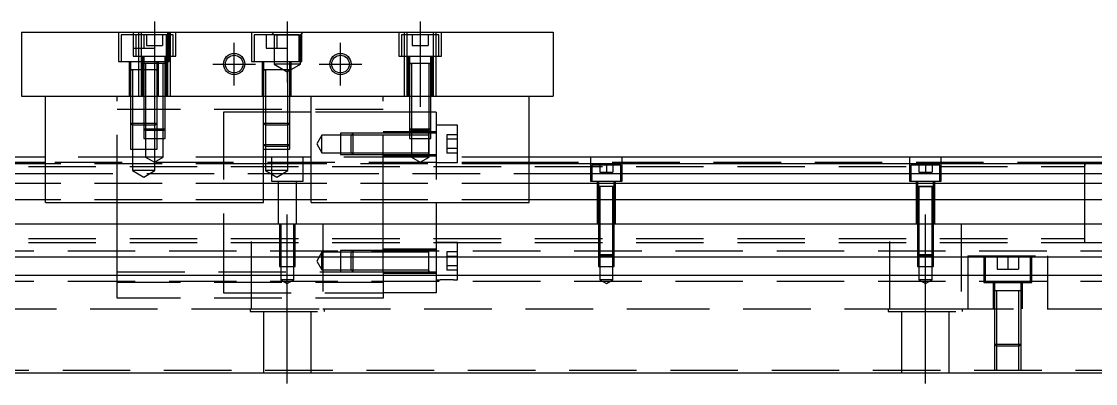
# Model space of a CAD drawing. Extents: x -11 to 602, y -258 to 77.
# Drawn here: x 150 to 352, y -220.8 to -152.8 of the extents above; entities that cross this region are included whole.
import ezdxf

# ---------------------------------------------------------------- set-up
doc = ezdxf.new("R2010")
doc.units = 0
doc.linetypes.add('CENTER', pattern=[50.8, 31.75, -6.35, 6.35, -6.35])
doc.linetypes.add('DASHED', pattern=[19.05, 12.7, -6.35])
doc.layers.get('0').update_dxf_attribs({"linetype": 'CONTINUOUS'})
doc.layers.add('CENTER', color=1, linetype='CENTER')

msp = doc.modelspace()

# ---------------------------------------------------------------- linework, layer by layer
at = {"color": 7, "linetype": 'CONTINUOUS'}
for p, q in [((150, -154.8), (250, -154.8)), ((150, -154.8), (150, -166.8)), ((250, -154.8), (250, -166.8)), ((150, -166.8), (250, -166.8)), ((154.5, -186.8), (154.5, -166.8)), ((195.5, -186.8), (195.5, -166.8)), ((204.5, -186.8), (204.5, -166.8)), ((245.5, -186.8), (245.5, -166.8)), ((154.5, -178.3), (0, -178.3)), ((154.5, -179.552272), (0, -179.552272)), ((204.5, -178.3), (195.5, -178.3)), ((204.5, -179.552272), (195.5, -179.552272)), ((400, -178.3), (245.5, -178.3)), ((400, -179.552272), (245.5, -179.552272)), ((350, -186.8), (350, -179.299994)), ((350, -194.300006), (350, -179.299994)), ((0, -181.32668), (154.5, -181.32668)), ((195.5, -181.32668), (204.5, -181.32668)), ((245.5, -181.32668), (400, -181.32668)), ((350, -190.8), (350, -180.05)), ((154.5, -183.223076), (0, -183.223076)), ((204.5, -183.223076), (195.5, -183.223076)), ((400, -183.223076), (245.5, -183.223076)), ((154.5, -186.277372), (0, -186.277372)), ((154.5, -186.8), (195.5, -186.8)), ((204.5, -186.277372), (195.5, -186.277372)), ((204.5, -186.8), (245.5, -186.8)), ((400, -186.277372), (245.5, -186.277372)), ((0, -190.8), (400, -190.8)), ((350, -193.55), (350, -190.8)), ((350, -194.300006), (350, -193.55)), ((400, -197.1), (0, -197.1)), ((400, -200.5), (0, -200.5)), ((338.000006, -203.4), (332.999994, -203.4)), ((338.000006, -203.4), (332.999994, -203.4)), ((0, -218.8), (400, -218.8))]:
    msp.add_line(p, q, dxfattribs=at)
at = {"color": 3, "linetype": 'DASHED'}
for p, q in [((168.25, -154.8), (168.25, -160.3)), ((171.5, -155.3), (168.75, -155.3)), ((168.75, -155.3), (168.75, -160.3)), ((171, -154.8), (171, -159.3)), ((178.5, -155.3), (171.5, -155.3)), ((171.5, -155.3), (171.5, -159.3)), ((172.000006, -154.8), (172.000006, -155.3)), ((172.000006, -155.3), (172.000006, -159.3)), ((172.5, -154.8), (172.5, -166.8)), ((173, -155.3), (173, -157.8)), ((173.5, -155.3), (173.5, -157.3)), ((175, -155.3), (175, -157.3)), ((176.5, -155.3), (176.5, -157.3)), ((177.25, -159.3), (177.25, -155.3)), ((177.5, -166.8), (177.5, -154.8)), ((177.75, -160.3), (177.75, -154.8)), ((177.999994, -155.3), (177.999994, -154.8)), ((177.999994, -159.3), (177.999994, -155.3)), ((178.5, -159.3), (178.5, -155.3)), ((179, -159.3), (179, -154.8)), ((193.25, -154.8), (193.25, -160.3)), ((202.25, -155.3), (193.75, -155.3)), ((193.75, -155.3), (193.75, -160.3)), ((196, -155.3), (196, -157.8)), ((197.5, -155.3), (197, -154.8)), ((197.5, -155.3), (197.5, -160.8)), ((197.5, -155.3), (202.5, -155.3)), ((198, -155.3), (198, -157.8)), ((200, -155.3), (200, -157.8)), ((202.25, -160.3), (202.25, -155.3)), ((202.5, -155.3), (203, -154.8)), ((202.5, -160.8), (202.5, -155.3)), ((202.75, -160.3), (202.75, -154.8)), ((221, -154.8), (221, -159.3)), ((228.5, -155.3), (221.5, -155.3)), ((221.5, -155.3), (221.5, -159.3)), ((222.000006, -154.8), (222.000006, -155.3)), ((222.000006, -155.3), (222.000006, -159.3)), ((222.5, -154.8), (222.5, -166.8)), ((223.5, -155.3), (223.5, -157.3)), ((225, -155.3), (225, -157.3)), ((226.5, -155.3), (226.5, -157.3)), ((227.5, -166.8), (227.5, -154.8)), ((227.999994, -155.3), (227.999994, -154.8)), ((227.999994, -159.3), (227.999994, -155.3)), ((228.5, -159.3), (228.5, -155.3)), ((229, -159.3), (229, -154.8)), ((173.5, -157.3), (175, -157.3)), ((175, -157.3), (176.5, -157.3)), ((175, -157.3), (175, -157.8)), ((223.5, -157.3), (225, -157.3)), ((225, -157.3), (226.5, -157.3)), ((171, -157.8), (173, -157.8)), ((171, -159.3), (179, -159.3)), ((172.000006, -159.3), (172.000006, -166.8)), ((172.75, -159.3), (172.75, -166.8)), ((173, -157.8), (175, -157.8)), ((173, -159.3), (173, -160.7)), ((177, -160.7), (177, -159.3)), ((177.25, -166.8), (177.25, -159.3)), ((177.999994, -166.8), (177.999994, -159.3)), ((196, -157.8), (198, -157.8)), ((198, -157.8), (200, -157.8)), ((221, -159.3), (229, -159.3)), ((222.000006, -159.3), (222.000006, -166.8)), ((222.75, -159.3), (222.75, -166.8)), ((223, -159.3), (223, -160.7)), ((227, -160.7), (227, -159.3)), ((227.25, -166.8), (227.25, -159.3)), ((227.999994, -166.8), (227.999994, -159.3)), ((168.25, -160.3), (177.75, -160.3)), ((170.25, -160.3), (170.25, -166.8)), ((170.5, -160.3), (170.5, -161.9)), ((177.000006, -160.7), (172.999994, -160.7)), ((177.000006, -160.7), (172.999994, -160.7)), ((177.000006, -160.7), (172.999994, -160.7)), ((173, -160.695), (173, -160.7)), ((173.216708, -160.7), (173, -160.7)), ((173, -160.7), (173, -166.8)), ((173, -160.7), (173, -160.705)), ((176.783332, -160.7), (173.216708, -160.7)), ((173.35, -160.7), (173.35, -166.8)), ((175.5, -160.7), (175.5, -160.3)), ((175.5, -161.9), (175.5, -160.7)), ((175.75, -166.8), (175.75, -160.3)), ((176.65, -166.8), (176.65, -160.7)), ((177, -160.7), (176.783332, -160.7)), ((177, -160.7), (177, -160.695)), ((177, -166.8), (177, -160.7)), ((177, -160.705), (177, -160.7)), ((193.25, -160.3), (202.75, -160.3)), ((195.25, -160.3), (195.25, -166.8)), ((195.5, -160.3), (195.5, -161.9)), ((202.5, -160.8), (197.5, -160.8)), ((197.5, -160.8), (200, -162.243376)), ((200, -162.243376), (202.5, -160.8)), ((200.5, -161.9), (200.5, -160.3)), ((200.75, -166.8), (200.75, -160.3)), ((227.000006, -160.7), (222.999994, -160.7)), ((227.000006, -160.7), (222.999994, -160.7)), ((227.000006, -160.7), (222.999994, -160.7)), ((227.000006, -160.7), (222.999994, -160.7)), ((223, -160.695), (223, -160.7)), ((223, -160.7), (223.216462, -160.7)), ((223.216708, -160.7), (223, -160.7)), ((223, -160.7), (223, -160.705)), ((223, -160.7), (223, -166.8)), ((226.783332, -160.7), (223.216708, -160.7)), ((223.35, -160.7), (223.35, -166.8)), ((226.65, -166.8), (226.65, -160.7)), ((227, -160.7), (226.783332, -160.7)), ((226.783538, -160.7), (227, -160.7)), ((227, -160.7), (227, -160.695)), ((227, -160.705), (227, -160.7)), ((227, -166.8), (227, -160.7)), ((175.500006, -161.9), (170.499994, -161.9)), ((172.000006, -161.9), (170.499994, -161.9)), ((170.5, -161.895), (170.5, -161.9)), ((170.5, -161.9), (170.757448, -161.9)), ((170.757468, -161.9), (170.5, -161.9)), ((170.5, -161.9), (170.5, -161.905)), ((170.5, -161.9), (170.5, -166.8)), ((171.999766, -161.9), (170.757468, -161.9)), ((170.9, -161.9), (170.9, -166.8)), ((173, -161.9), (171.999766, -161.9)), ((173, -161.9), (172.000006, -161.9)), ((173.35, -161.9), (173, -161.9)), ((173.350064, -161.9), (173, -161.9)), ((175.500006, -161.9), (173.35, -161.9)), ((175.242552, -161.9), (173.350064, -161.9)), ((175.1, -166.8), (175.1, -161.9)), ((175.5, -161.9), (175.242552, -161.9)), ((175.242602, -161.9), (175.5, -161.9)), ((175.5, -161.9), (175.5, -161.895)), ((175.5, -161.905), (175.5, -161.9)), ((175.5, -166.8), (175.5, -161.9)), ((200.500006, -161.9), (195.499994, -161.9)), ((200.500006, -161.9), (195.499994, -161.9)), ((195.5, -161.895), (195.5, -161.9)), ((195.5, -161.9), (195.757448, -161.9)), ((195.757468, -161.9), (195.5, -161.9)), ((195.5, -161.9), (195.5, -166.8)), ((195.5, -161.9), (195.5, -161.905)), ((200.242552, -161.9), (195.757468, -161.9)), ((195.9, -161.9), (195.9, -166.8)), ((200.1, -166.8), (200.1, -161.9)), ((200.5, -161.9), (200.242552, -161.9)), ((200.242602, -161.9), (200.5, -161.9)), ((200.5, -161.9), (200.5, -161.895)), ((200.5, -166.8), (200.5, -161.9)), ((200.5, -161.905), (200.5, -161.9)), ((168, -186.8), (168, -166.8)), ((170.5, -166.8), (170.5, -171.9)), ((170.500006, -166.8), (170.500006, -171.900006)), ((170.9, -166.8), (170.9, -172.3)), ((173, -166.8), (173, -172.95)), ((173.000006, -166.8), (173.000002, -172.95)), ((173.35, -166.8), (173.35, -173.3)), ((175.1, -172.3), (175.1, -166.8)), ((175.499994, -171.900006), (175.499994, -166.8)), ((175.5, -171.9), (175.5, -166.8)), ((176.65, -173.3), (176.65, -166.8)), ((176.999998, -172.95), (176.999994, -166.8)), ((177, -172.95), (177, -166.8)), ((195.9, -166.8), (195.9, -172.3)), ((200.1, -172.3), (200.1, -166.8)), ((200.499994, -171.900006), (200.499994, -166.8)), ((200.5, -171.9), (200.5, -166.8)), ((218, -186.8), (218, -166.8)), ((223, -166.8), (223, -172.95)), ((223.000006, -166.8), (223.000006, -172.950006)), ((223.35, -166.8), (223.35, -173.3)), ((226.65, -173.3), (226.65, -166.8)), ((226.999994, -172.950006), (226.999994, -166.8)), ((227, -172.95), (227, -166.8)), ((218, -169.3), (168, -169.3)), ((188, -169.8), (188, -200.5)), ((195.5, -169.8), (188, -169.8)), ((195.9, -169.8), (195.5, -169.8)), ((200.1, -169.8), (195.9, -169.8)), ((200.5, -169.8), (200.1, -169.8)), ((204.5, -169.8), (200.5, -169.8)), ((218, -169.8), (204.5, -169.8)), ((223, -169.8), (218, -169.8)), ((223.35, -169.8), (223, -169.8)), ((226.65, -169.8), (223.35, -169.8)), ((227, -169.8), (226.65, -169.8)), ((228, -169.8), (227, -169.8)), ((228, -169.8), (228, -186.8)), ((170.5, -171.9), (173, -171.9)), ((170.5, -171.9), (170.9, -172.3)), ((170.500006, -171.900006), (170.500006, -176.8)), ((173, -172.3), (170.9, -172.3)), ((170.9, -172.3), (170.9, -176.8)), ((173, -171.9), (173.35, -171.9)), ((173.35, -172.3), (173, -172.3)), ((173, -172.95), (177, -172.95)), ((173, -172.95), (173.35, -173.3)), ((173.000002, -172.95), (173.000006, -174.8)), ((173.35, -171.9), (175.5, -171.9)), ((175.1, -172.3), (173.35, -172.3)), ((176.65, -173.3), (173.35, -173.3)), ((173.35, -173.3), (173.35, -174.8)), ((175.1, -172.3), (175.5, -171.9)), ((175.1, -176.8), (175.1, -172.3)), ((175.499994, -173.3), (175.499994, -171.900006)), ((175.499994, -174.8), (175.499994, -173.3)), ((176.65, -173.3), (177, -172.95)), ((176.65, -174.8), (176.65, -173.3)), ((176.999994, -174.8), (176.999998, -172.95)), ((195.5, -171.9), (200.5, -171.9)), ((195.5, -171.9), (195.9, -172.3)), ((200.1, -172.3), (195.9, -172.3)), ((195.9, -172.3), (195.9, -176.8)), ((200.1, -172.3), (200.5, -171.9)), ((200.1, -176.8), (200.1, -172.3)), ((200.499994, -176.8), (200.499994, -171.900006)), ((228, -173.55), (218, -173.55)), ((223, -172.95), (227, -172.95)), ((223, -172.95), (223.35, -173.3)), ((223.000006, -172.950006), (223.000006, -174.8)), ((226.65, -173.3), (223.35, -173.3)), ((223.35, -173.3), (223.35, -174.8)), ((226.65, -173.3), (227, -172.95)), ((226.65, -174.8), (226.65, -173.3)), ((226.999994, -174.8), (226.999994, -172.950006)), ((232, -172.3), (228, -172.3)), ((232, -179.3), (232, -172.3)), ((173.000006, -174.8), (176.999994, -174.8)), ((173.35, -174.8), (173.35, -178.3)), ((175.499994, -176.8), (175.499994, -174.8)), ((176.65, -178.3), (176.65, -174.8)), ((206.5, -174.15), (205.547372, -175.8)), ((206.5, -177.45), (206.5, -174.15)), ((210, -174.15), (206.5, -174.15)), ((212.35, -173.800002), (210, -173.800006)), ((210, -173.800006), (210, -177.799994)), ((212, -174.15), (210, -174.15)), ((212.35, -173.8), (212, -174.15)), ((212, -177.45), (212, -174.15)), ((218, -174.15), (212, -174.15)), ((212.35, -173.8), (212.35, -177.8)), ((218, -173.8), (212.35, -173.8)), ((218, -173.800006), (212.35, -173.800002)), ((223.000006, -173.8), (218, -173.8)), ((223.000006, -174.15), (218, -174.15)), ((226.6, -173.8), (223.000006, -173.8)), ((226.6, -174.15), (223.000006, -174.15)), ((223.000006, -174.8), (226.999994, -174.8)), ((223.35, -174.8), (223.35, -178.3)), ((226.6, -173.8), (226.595, -173.8)), ((226.6, -174.8), (226.6, -173.799994)), ((226.6, -175.8), (226.6, -173.799994)), ((226.6, -177.800006), (226.6, -173.799994)), ((226.999994, -173.8), (226.6, -173.8)), ((226.605, -173.8), (226.6, -173.8)), ((226.6, -177.800006), (226.6, -174.8)), ((226.65, -178.3), (226.65, -174.8)), ((228, -173.8), (226.999994, -173.8)), ((230, -174.06795), (230, -174.933974)), ((232, -174.06795), (230, -174.06795)), ((232, -174.933974), (230, -174.933974)), ((230, -174.933974), (230, -176.666026)), ((170.500006, -176.8), (175.499994, -176.8)), ((170.9, -176.8), (170.9, -180.8)), ((175.1, -180.8), (175.1, -176.8)), ((195.5, -175.9), (200.5, -175.9)), ((195.5, -175.9), (195.9, -176.3)), ((195.500006, -176.8), (200.499994, -176.8)), ((200.1, -176.3), (195.9, -176.3)), ((195.9, -176.8), (195.9, -180.8)), ((200.1, -176.3), (200.5, -175.9)), ((200.1, -180.8), (200.1, -176.8)), ((205.547372, -175.8), (206.5, -177.45)), ((206.5, -177.45), (210, -177.45)), ((210, -177.45), (212, -177.45)), ((212, -177.45), (218, -177.45)), ((212, -177.45), (212.35, -177.8)), ((212, -177.45), (218, -177.45)), ((218, -177.45), (226.6, -177.45)), ((230, -176.666026), (230, -177.53205)), ((232, -176.666026), (230, -176.666026)), ((232, -177.53205), (230, -177.53205)), ((154.5, -179.3), (40.5, -179.3)), ((173.35, -178.3), (154.5, -178.3)), ((188, -179.3), (154.5, -179.3)), ((195.5, -179.552272), (154.5, -179.552272)), ((176.65, -178.3), (173.35, -178.3)), ((173.35, -178.3), (175, -179.252628)), ((175, -179.252628), (176.65, -178.3)), ((195.5, -178.3), (176.65, -178.3)), ((228, -179.3), (188, -179.3)), ((197, -178.3), (197, -182.8)), ((203, -182.8), (203, -178.3)), ((223.35, -178.3), (204.5, -178.3)), ((245.5, -179.552272), (204.5, -179.552272)), ((210, -177.799994), (212.35, -177.799998)), ((212.35, -177.799998), (218, -177.799994)), ((212.35, -177.8), (218, -177.799998)), ((218, -177.799998), (226.605, -177.8)), ((218, -178.05), (228, -178.05)), ((226.65, -178.3), (223.35, -178.3)), ((223.35, -178.3), (225, -179.252628)), ((225, -179.252628), (226.65, -178.3)), ((226.595, -177.8), (228, -177.8)), ((245.5, -178.3), (226.65, -178.3)), ((228, -179.3), (232, -179.3)), ((245.5, -179.3), (232, -179.3)), ((350.005, -179.3), (245.5, -179.3)), ((257, -178.3), (257, -182.8)), ((263, -182.8), (263, -178.3)), ((317, -178.3), (317, -182.8)), ((323, -182.8), (323, -178.3)), ((355, -179.3), (349.995, -179.3)), ((350, -179.3), (350, -179.849038)), ((350, -179.848872), (350, -179.3)), ((37, -180.05), (350.005, -180.05)), ((154.5, -181.32668), (195.5, -181.32668)), ((175.1, -180.8), (170.9, -180.8)), ((170.9, -180.8), (173, -182.012436)), ((173, -182.012436), (175.1, -180.8)), ((200.1, -180.8), (195.9, -180.8)), ((195.9, -180.8), (198, -182.012436)), ((198, -182.012436), (200.1, -180.8)), ((204.5, -181.32668), (245.5, -181.32668)), ((262.75, -179.8), (257.25, -179.8)), ((257.25, -179.8), (257.25, -182.8)), ((258.75, -179.8), (258.75, -181.1)), ((258.75, -181.1), (260, -181.1)), ((260, -179.8), (260, -181.1)), ((260, -181.1), (261.25, -181.1)), ((261.25, -179.8), (261.25, -181.1)), ((262.75, -182.8), (262.75, -179.8)), ((322.75, -179.8), (317.25, -179.8)), ((317.25, -179.8), (317.25, -182.8)), ((318.75, -179.8), (318.75, -181.1)), ((318.75, -181.1), (320, -181.1)), ((320, -179.8), (320, -181.1)), ((320, -181.1), (321.25, -181.1)), ((321.25, -179.8), (321.25, -181.1)), ((322.75, -182.8), (322.75, -179.8)), ((350, -186.599934), (350, -179.848872)), ((195.5, -183.223076), (154.5, -183.223076)), ((197, -182.8), (203, -182.8)), ((198.25, -182.8), (198.25, -190.8)), ((201.75, -190.8), (201.75, -182.8)), ((245.5, -183.223076), (204.5, -183.223076)), ((257, -182.8), (263, -182.8)), ((258.25, -182.8), (258.25, -190.8)), ((259.998804, -183.8), (258.499994, -183.8)), ((258.5, -182.8), (258.5, -183.8)), ((258.5, -183.795), (258.5, -183.8)), ((258.624678, -183.8), (258.5, -183.8)), ((258.5, -183.8), (258.5, -183.805)), ((258.5, -183.8), (258.5, -190.8)), ((259.998804, -183.8), (258.624678, -183.8)), ((258.75, -183.8), (258.75, -190.8)), ((261.500006, -183.8), (259.998804, -183.8)), ((261.37533, -183.8), (259.998804, -183.8)), ((261.25, -190.8), (261.25, -183.8)), ((261.5, -183.8), (261.37533, -183.8)), ((261.5, -183.8), (261.5, -182.8)), ((261.5, -183.8), (261.5, -183.795)), ((261.5, -183.805), (261.5, -183.8)), ((261.5, -190.8), (261.5, -183.8)), ((261.75, -190.8), (261.75, -182.8)), ((317, -182.8), (323, -182.8)), ((318.25, -182.8), (318.25, -190.8)), ((321.500006, -183.8), (318.499994, -183.8)), ((319.998804, -183.8), (318.499994, -183.8)), ((321.500006, -183.8), (318.499994, -183.8)), ((318.5, -182.8), (318.5, -183.8)), ((318.5, -183.795), (318.5, -183.8)), ((318.5, -183.8), (318.62467, -183.8)), ((318.624678, -183.8), (318.5, -183.8)), ((318.5, -183.8), (318.5, -183.805)), ((318.5, -183.8), (318.5, -190.8)), ((318.62467, -183.8), (321.375392, -183.8)), ((319.998804, -183.8), (318.624678, -183.8)), ((318.75, -183.8), (318.75, -190.8)), ((321.500006, -183.8), (319.998804, -183.8)), ((321.37533, -183.8), (319.998804, -183.8)), ((321.25, -190.8), (321.25, -183.8)), ((321.5, -183.8), (321.37533, -183.8)), ((321.375392, -183.8), (321.5, -183.8)), ((321.5, -183.8), (321.5, -182.8)), ((321.5, -183.8), (321.5, -183.795)), ((321.5, -183.805), (321.5, -183.8)), ((321.5, -190.8), (321.5, -183.8)), ((321.75, -190.8), (321.75, -182.8)), ((195.5, -186.277372), (154.5, -186.277372)), ((168, -190.8), (168, -186.8)), ((245.5, -186.277372), (204.5, -186.277372)), ((218, -190.8), (218, -186.8)), ((228, -186.8), (228, -190.8)), ((350, -190.80023), (350, -186.599934)), ((168, -197.1), (168, -190.8)), ((193.291796, -206.8), (193.291796, -190.8)), ((198.500006, -190.8), (198.500006, -197.1)), ((198.75, -190.8), (198.75, -198.8)), ((201.25, -198.8), (201.25, -190.8)), ((201.499994, -197.1), (201.499994, -190.8)), ((206.708204, -190.8), (206.708204, -206.8)), ((218, -197.1), (218, -190.8)), ((228, -190.8), (228, -197.1)), ((258.5, -190.8), (258.5, -196.55)), ((258.500006, -190.8), (258.500002, -196.55)), ((258.75, -190.8), (258.75, -196.8)), ((261.25, -196.8), (261.25, -190.8)), ((261.499998, -196.55), (261.499994, -190.8)), ((261.5, -196.55), (261.5, -190.8)), ((313.291796, -206.8), (313.291796, -190.8)), ((318.5, -190.8), (318.5, -196.55)), ((318.500006, -190.8), (318.500002, -196.55)), ((318.75, -190.8), (318.75, -196.8)), ((321.25, -196.8), (321.25, -190.8)), ((321.499998, -196.55), (321.499994, -190.8)), ((321.5, -196.55), (321.5, -190.8)), ((326.708204, -190.8), (326.708204, -206.8)), ((350, -193.750962), (350, -190.80023)), ((37, -193.55), (350.005, -193.55)), ((350, -194.299332), (350, -193.750962)), ((37, -194.3), (350.005, -194.3)), ((212.35, -195.800002), (210, -195.800006)), ((210, -195.800006), (210, -199.799994)), ((212.35, -195.8), (212, -196.15)), ((212.35, -195.8), (212.35, -199.8)), ((218, -195.8), (212.35, -195.8)), ((218, -195.800006), (212.35, -195.800002)), ((228, -195.55), (218, -195.55)), ((226.6, -195.8), (218, -195.8)), ((226.6, -195.8), (226.595, -195.8)), ((226.6, -197.1), (226.6, -195.799994)), ((226.6, -197.8), (226.6, -195.799994)), ((226.6, -199.800006), (226.6, -195.799994)), ((226.6, -195.8), (226.6, -196.016668)), ((226.6, -196.016708), (226.6, -195.8)), ((226.605, -195.8), (226.6, -195.8)), ((228, -195.8), (226.6, -195.8)), ((228.500006, -194.3), (228, -194.3)), ((231.499994, -194.3), (228.500006, -194.3)), ((232, -194.3), (231.499994, -194.3)), ((232, -197.1), (232, -194.3)), ((349.995, -194.3), (350, -194.3)), ((350, -194.3), (350, -194.299332)), ((350, -194.3), (350.005, -194.3)), ((350, -194.3), (355, -194.3)), ((400, -195.95), (0, -195.95)), ((168, -199.8), (168, -197.1)), ((198.500006, -197.1), (198.500006, -198.8)), ((201.499994, -198.8), (201.499994, -197.1)), ((206.5, -196.15), (205.547372, -197.8)), ((205.547372, -197.8), (206.5, -199.45)), ((206.5, -199.45), (206.5, -196.15)), ((210, -196.15), (206.5, -196.15)), ((212, -196.15), (210, -196.15)), ((212, -199.45), (212, -196.15)), ((218, -196.15), (212, -196.15)), ((226.6, -196.15), (218, -196.15)), ((218, -199.8), (218, -197.1)), ((226.6, -197.099824), (226.6, -196.016708)), ((226.6, -197.59999), (226.6, -197.099824)), ((226.6, -197.659954), (226.6, -197.1)), ((226.6, -198.00001), (226.6, -197.59999)), ((226.6, -197.940046), (226.6, -197.659954)), ((226.6, -199.79932), (226.6, -197.940046)), ((228, -197.1), (228, -200.5)), ((230, -196.06795), (230, -196.933974)), ((232, -196.06795), (230, -196.06795)), ((230, -196.933974), (230, -198.666026)), ((232, -196.933974), (230, -196.933974)), ((232, -200.5), (232, -197.1)), ((258.5, -196.55), (261.5, -196.55)), ((258.5, -196.55), (258.75, -196.8)), ((258.500002, -196.55), (258.500006, -197.1)), ((258.500006, -197.1), (258.500006, -198.8)), ((261.25, -196.8), (258.75, -196.8)), ((258.75, -196.8), (258.75, -198.8)), ((261.25, -196.8), (261.5, -196.55)), ((261.25, -198.8), (261.25, -196.8)), ((261.499994, -197.1), (261.499998, -196.55)), ((261.499994, -198.8), (261.499994, -197.1)), ((318.5, -196.55), (321.5, -196.55)), ((318.5, -196.55), (318.75, -196.8)), ((318.500002, -196.55), (318.500006, -197.1)), ((318.500006, -197.1), (318.500006, -198.8)), ((321.25, -196.8), (318.75, -196.8)), ((318.75, -196.8), (318.75, -198.8)), ((321.25, -196.8), (321.5, -196.55)), ((321.25, -198.8), (321.25, -196.8)), ((321.499994, -197.1), (321.499998, -196.55)), ((321.499994, -198.8), (321.499994, -197.1)), ((328, -196.8), (328, -197.1)), ((328, -196.8), (343, -196.8)), ((328, -197.1), (328, -200.5)), ((331, -196.8), (331, -201.8)), ((331.25, -196.8), (331.25, -197.1)), ((331.25, -197.1), (331.25, -200.5)), ((333.5, -196.8), (333.5, -199.3)), ((335.5, -196.8), (335.5, -199.3)), ((337.5, -196.8), (337.5, -199.3)), ((339.75, -197.1), (339.75, -196.8)), ((339.75, -200.5), (339.75, -197.1)), ((340, -201.8), (340, -196.8)), ((343, -196.8), (343, -197.1)), ((343, -197.1), (343, -200.5)), ((168, -199.8), (218, -199.8)), ((168, -200.5), (168, -199.8)), ((198.500006, -198.8), (201.499994, -198.8)), ((198.75, -198.8), (198.75, -201.3)), ((201.25, -201.3), (201.25, -198.8)), ((206.5, -199.45), (210, -199.45)), ((210, -199.45), (212, -199.45)), ((212, -199.45), (218, -199.45)), ((212, -199.45), (212.35, -199.8)), ((218, -199.45), (226.6, -199.45)), ((218, -199.8), (218, -200.5)), ((218, -199.8), (226.6, -199.8)), ((226.595, -199.8), (226.6, -199.8)), ((226.6, -199.583332), (226.6, -198.00001)), ((226.6, -199.583292), (226.6, -199.8)), ((226.6, -199.8), (226.6, -199.583332)), ((226.6, -199.800006), (226.6, -199.79932)), ((226.6, -199.8), (226.605, -199.8)), ((226.6, -199.8), (228, -199.8)), ((232, -198.666026), (230, -198.666026)), ((230, -198.666026), (230, -199.53205)), ((232, -199.53205), (230, -199.53205)), ((258.500006, -198.8), (261.499994, -198.8)), ((258.75, -198.8), (258.75, -201.3)), ((261.25, -201.3), (261.25, -198.8)), ((318.500006, -198.8), (321.499994, -198.8)), ((318.75, -198.8), (318.75, -201.3)), ((321.25, -201.3), (321.25, -198.8)), ((333.5, -199.3), (335.5, -199.3)), ((335.5, -199.3), (337.5, -199.3)), ((400, -201.65), (0, -201.65)), ((168, -204.8), (168, -200.5)), ((218, -201.808332), (168, -201.808332)), ((188, -200.5), (188, -203.8)), ((201.25, -201.3), (198.75, -201.3)), ((198.75, -201.3), (200, -202.021688)), ((200, -202.021688), (201.25, -201.3)), ((218, -200.05), (228, -200.05)), ((218, -200.5), (218, -204.8)), ((228, -200.5), (228, -203.8)), ((228, -201.3), (228.75, -201.3)), ((231.25, -201.3), (228.75, -201.3)), ((231.25, -201.3), (232, -201.3)), ((232, -201.3), (232, -200.5)), ((261.25, -201.3), (258.75, -201.3)), ((258.75, -201.3), (260, -202.021688)), ((260, -202.021688), (261.25, -201.3)), ((321.25, -201.3), (318.75, -201.3)), ((318.75, -201.3), (320, -202.021688)), ((320, -202.021688), (321.25, -201.3)), ((328, -200.5), (328, -206.8)), ((331, -201.8), (340, -201.8)), ((331.25, -200.5), (331.25, -201.8)), ((332.75, -201.8), (332.75, -206.8)), ((333, -201.8), (333, -203.4)), ((338, -203.4), (338, -201.8)), ((338.25, -206.8), (338.25, -201.8)), ((339.75, -201.8), (339.75, -200.5)), ((343, -200.5), (343, -206.8)), ((188, -203.8), (218, -203.8)), ((228, -203.8), (218, -203.8)), ((333, -203.395), (333, -203.4)), ((333.257468, -203.4), (333, -203.4)), ((333, -203.4), (333, -203.405)), ((333, -203.4), (333, -206.8)), ((337.742552, -203.4), (333.257468, -203.4)), ((333.4, -203.4), (333.4, -206.8)), ((337.6, -206.8), (337.6, -203.4)), ((338, -203.4), (337.742552, -203.4)), ((338, -203.4), (338, -203.395)), ((338, -203.405), (338, -203.4)), ((338, -206.8), (338, -203.4)), ((218, -204.8), (168, -204.8)), ((86.708204, -206.8), (193.291796, -206.8)), ((193, -206.8), (193, -207.3)), ((193, -207.3), (207, -207.3)), ((193.291796, -206.8), (206.708204, -206.8)), ((195.5, -207.3), (195.5, -218.8)), ((204.5, -218.8), (204.5, -207.3)), ((206.708204, -206.8), (266.708204, -206.8)), ((207, -207.3), (207, -206.8)), ((266.708204, -206.8), (343.291796, -206.8)), ((313, -206.8), (313, -207.3)), ((313, -207.3), (327, -207.3)), ((313.291796, -206.8), (326.708204, -206.8)), ((315.5, -207.3), (315.5, -218.8)), ((324.5, -218.8), (324.5, -207.3)), ((327, -207.3), (327, -206.8)), ((333, -206.8), (333, -213.4)), ((333.000006, -206.8), (333.000006, -213.400006)), ((333.4, -206.8), (333.4, -213.8)), ((337.6, -213.8), (337.6, -206.8)), ((337.999994, -213.400006), (337.999994, -206.8)), ((338, -213.4), (338, -206.8)), ((343.291796, -206.8), (356.708204, -206.8)), ((333, -213.4), (338, -213.4)), ((333, -213.4), (333.4, -213.8)), ((333.000006, -213.400006), (333.000006, -218.3)), ((337.6, -213.8), (333.4, -213.8)), ((333.4, -213.8), (333.4, -218.3)), ((337.6, -213.8), (338, -213.4)), ((337.6, -218.3), (337.6, -213.8)), ((337.999994, -218.3), (337.999994, -213.400006)), ((62.499994, -218.3), (400, -218.3))]:
    msp.add_line(p, q, dxfattribs=at)
at = {"color": 3, "linetype": 'CONTINUOUS'}
for centre in [(190, -160.8), (210, -160.8)]:
    msp.add_circle(centre, 2, dxfattribs=at)
at = {"color": 7, "linetype": 'CONTINUOUS'}
for centre in [(190, -160.8), (210, -160.8)]:
    msp.add_circle(centre, 1.65, dxfattribs=at)
at = {"layer": 'CENTER', "color": 1, "linetype": 'CENTER'}
for p, q in [((175, -152.8), (175, -168.8)), ((200, -152.8), (200, -164.243376)), ((225, -152.8), (225, -168.8)), ((190, -164.8), (190, -156.8)), ((210, -164.8), (210, -156.8)), ((186, -160.8), (194, -160.8)), ((206, -160.8), (214, -160.8)), ((200, -220.8), (200, -188.8)), ((320, -220.8), (320, -188.8))]:
    msp.add_line(p, q, dxfattribs=at)

doc.saveas('drawing.dxf')
